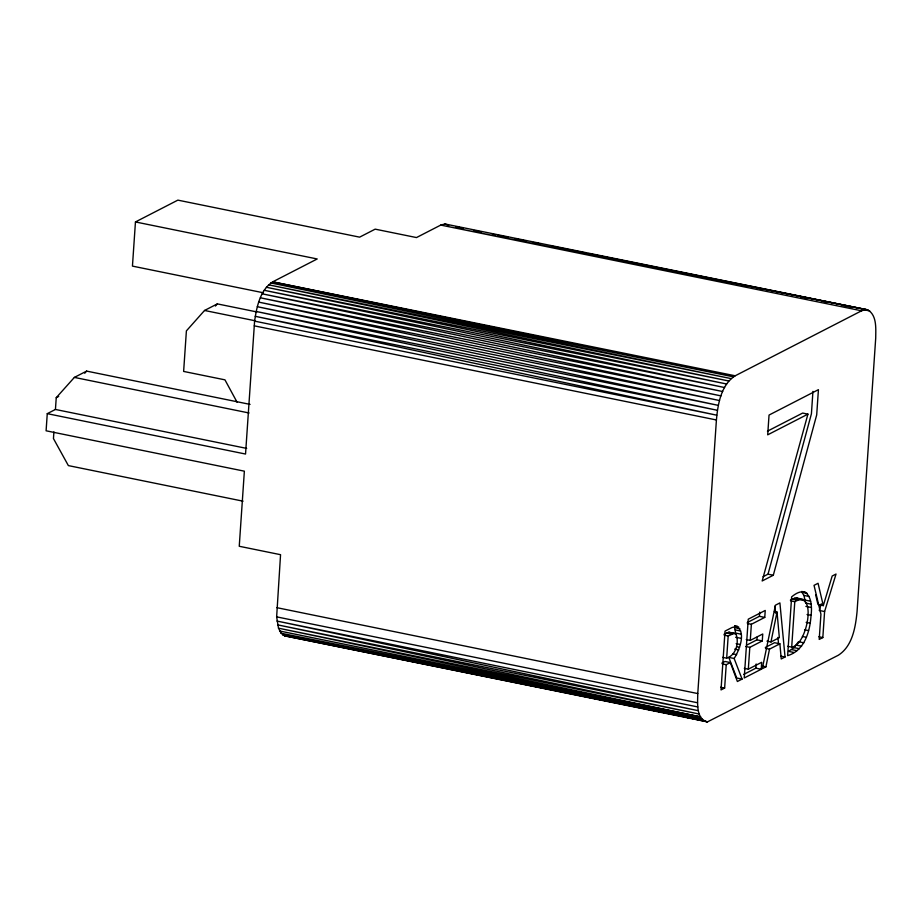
<?xml version="1.0" encoding="UTF-8"?>
<svg xmlns="http://www.w3.org/2000/svg" width="922" height="922" viewBox="0 0 922 922"><rect width="100%" height="100%" fill="white"/><g stroke="black" fill="none" stroke-linecap="round" stroke-linejoin="round"><path stroke-width="1.38" d="M721.914 663.068L725.015 661.477L730.351 662.561L737.381 681.508L742.072 679.099L734.143 658.481C739.513 650.264 747.293 630.106 734.719 625.635M811.06 615.308C812.985 601.547 808.467 582.727 791.629 596.868L787.63 655.669C804.825 650.459 810 631.224 811.06 615.308L807.05 614.49M263.473 292.804L132.445 266.112L135.453 221.948L177.865 200.132L359.615 237.15L375.173 229.152L416.479 237.565L440.751 225.083L444.957 223.977L867.844 309.907C877.122 315.439 875.739 328.785 875.716 338.063L857.068 611.586C855.524 627.098 852.55 646.149 838.329 655.231L707.474 721.868L284.61 635.823L281.118 633.253L278.502 628.193L276.646 616.864L280.553 554.687L239.247 546.273L244.365 471.177L46.1 430.793L47.264 413.655L55.435 409.46L246.681 448.403M684.942 716.993L707.474 721.868C695.776 719.264 697.677 702.541 697.77 693.563L716.417 419.971C717.858 404.285 720.935 384.947 735.203 375.784L861.586 310.795L865.862 309.55L867.844 309.907L606.768 257.273M53.902 431.922L53.453 438.572L68.366 465.598L243.062 501.176M55.435 409.46L56.242 397.693L74.371 377.409L86.633 371.105L250.058 404.389M135.453 221.948L317.203 258.967L272.693 281.855C259.958 290.176 256.685 307.072 254.599 321.133L245.54 454.039L47.264 413.655M737.393 626.176L732.045 627.513L725.026 631.121L721.016 689.921L724.634 688.066L726.225 664.681L730.351 662.561M726.674 658.17L728.184 635.973L734.269 633.287L735.952 633.921C739.237 642.369 736.252 655.104 726.674 658.17L722.664 657.351M744.308 668.369L748.318 669.176L749.805 647.348L762.275 640.928L762.748 633.979L750.278 640.398L746.267 639.58M750.278 640.398L751.372 624.275L764.764 617.394L765.237 610.445L748.238 619.192L744.227 677.993L761.226 669.245L761.699 662.296L748.318 669.176M746.958 644.974L756.927 639.845L757.123 637.067M743.743 674.408L755.879 668.162L756.167 663.99M747.246 622.569L759.417 616.311L759.693 612.139M791.698 647.106L794.787 601.72C817.56 588.628 807.568 645.412 791.698 647.106L787.688 646.287M812.939 391.389L811.418 413.794L768.014 574.164L763.07 576.711M823.3 605.627L818.056 583.28L814.034 585.355L820.926 614.236L819.209 639.43L822.827 637.575L824.602 611.551L836.024 574.049L832.186 576.02L823.3 605.627L817.952 604.532M765.917 666.837L769.501 649.146L779.885 643.798L781.234 658.965L785.048 656.994L779.897 602.907L775.437 605.201L762.264 668.715L765.917 666.837L761.906 666.018M766.954 641.136L770.965 641.954L777.027 612.081L774.365 611.54M773.304 575.247L816.708 414.865L818.425 389.66L769.04 415.061L767.692 434.838L807.926 414.139L762.171 580.964L773.304 575.247L768.014 574.164M821.295 603.76L819.255 610.456L824.602 611.551M793.888 652.453L788.541 651.37L794.038 647.624L798.487 641.712L803.834 642.807M256.789 311.924L217.338 303.891L204.546 310.472L186.394 330.883L183.628 371.428L224.945 379.841L237.115 402.28M215.425 306.046L217.338 303.891M84.72 373.237L86.633 371.105M56.242 397.693L58.685 396.425M767.438 431.173L802.647 413.068L807.926 414.139M724.035 634.278L728.922 632.192L734.269 633.287M790.361 600.164L794.441 598.274L797.761 598.228M770.965 641.954L779.344 637.644L777.027 612.081M765.306 647.463L774.549 642.715L779.885 643.798M286.604 636.111L284.61 635.823L703.624 720.681L282.766 634.866L701.965 719.091L281.118 633.253L700.524 716.867L278.502 628.193L699.337 714.066L277.591 624.851L698.427 710.724L276.969 621.048L697.793 706.932M865.862 309.55L440.751 225.083L861.586 310.795M444.957 223.977L448.703 225.394M455.768 226.824L462.821 228.241M474.115 230.523L481.169 231.941M492.452 234.223L495.275 234.787M498.099 235.352L507.976 237.346M515.041 238.775L526.324 241.045M533.377 242.474L540.442 243.892M551.725 246.174L585.597 252.997M588.42 253.573L603.945 256.696M455.745 226.824L462.786 228.253M497.984 235.41L507.838 237.415M519.109 239.697L521.921 240.273M537.411 243.42L540.223 243.996M559.931 247.995L566.972 249.424M578.232 251.718L581.056 252.282M619.065 260.004L626.107 261.445M641.597 264.591L644.409 265.156M682.418 272.877L685.242 273.454M700.732 276.6L703.544 277.176M719.033 280.323L721.845 280.887M741.553 284.898L748.595 286.327M759.855 288.621L762.678 289.185M800.688 296.907L807.73 298.336M823.219 301.482L826.031 302.059M841.521 305.205L852.781 307.499M864.041 309.78L869.677 310.933M735.203 375.784L272.693 281.855L733.221 376.787L270.734 282.939L730.985 378.573L268.533 284.794L728.772 380.993L266.354 287.261L726.617 384.001L264.245 290.292L724.577 387.54L262.251 293.83L722.687 391.539L260.407 297.794L720.992 395.895L258.748 302.116L719.517 400.54L257.307 306.703L718.307 405.369L256.132 311.463L717.374 410.29L255.21 316.304L716.74 415.188L254.599 321.133M204.546 310.472L255.256 320.798M254.276 325.846L716.417 419.971M74.371 377.409L249.078 412.987M801.667 591.463L805.678 592.281M807.234 593.342L801.898 592.258L803.926 595.428L805.69 603.069L811.037 604.152M803.926 595.428L809.274 596.511M796.239 597.94L803.097 599.312M805.286 600.13L810.634 601.225M800.469 599.358L804.48 600.176M794.441 598.274L799.777 599.358M792.205 599.219L797.553 600.303M790.788 600.913L794.787 601.72M805.897 606.399L811.245 607.483M806.151 622.35L810.161 623.168M759.417 616.311L764.764 617.394M804.56 629.795L808.559 630.613M818.817 636.756L822.827 637.575M747.373 623.468L751.372 624.275M802.394 636.468L806.404 637.286M734.742 626.257L738.753 627.075M739.87 628.689L734.523 627.594L735.698 633.103L741.034 634.186M735.307 629.922L740.654 631.017M796.251 645.123L801.587 646.218M731.941 633.114L735.952 633.921M726.421 633.045L731.768 634.14M756.927 639.845L762.275 640.928M794.038 647.624L799.386 648.708M735.618 637.24L740.954 638.324M724.173 635.166L728.184 635.973M791.572 649.584L796.919 650.667M765.491 648.327L769.501 649.146M736.171 643.648L740.17 644.466M745.794 646.529L749.805 647.348M736.851 646.737L739.525 647.279M781.038 656.176L785.048 656.994M734.696 649.111L738.706 649.929M732.644 653.813L736.655 654.632M734.143 658.481L728.795 657.398L736.724 678.016L742.072 679.099M755.879 668.162L761.226 669.245M722.226 663.875L726.225 664.681M720.624 687.247L724.634 688.066M276.946 607.69L697.77 693.563M276.646 616.864L697.481 702.748M279.689 631.017L700.524 716.867M666.641 713.029L673.682 714.55M728.922 632.192L730.604 632.838M815.659 594.759L817.63 603.138M774.953 606.088L775.633 613.211M777.938 637.402L778.617 644.524"/></g></svg>
